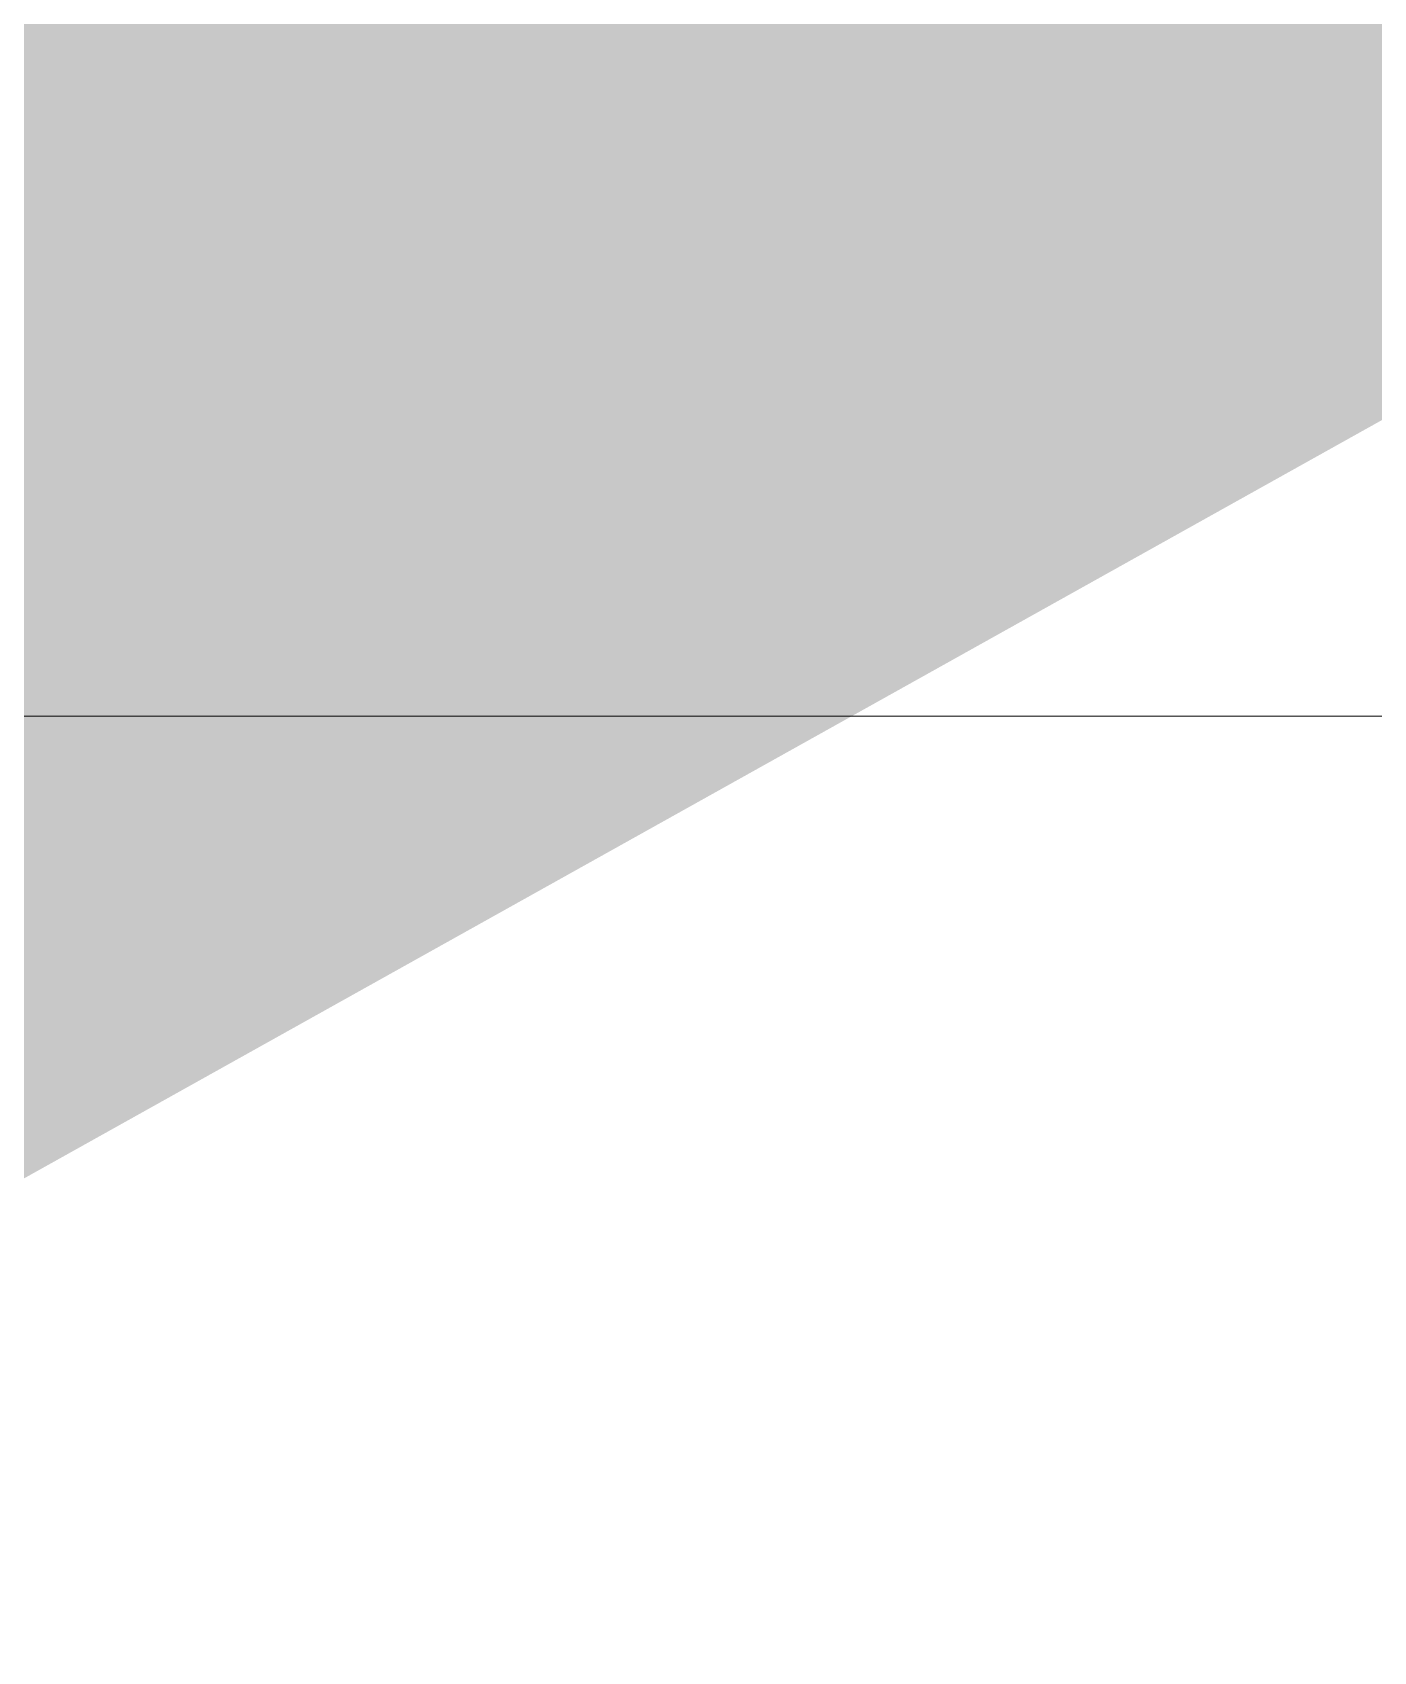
# Model space of a CAD drawing. Header units: millimetres. Extents: x 476643 to 477419, y 1110674 to 1111494.
# Drawn here: x 477099.93 to 477118.69, y 1111110.92 to 1111133.56 of the extents above; entities that cross this region are included whole.
import ezdxf

# ---------------------------------------------------------------- set-up
doc = ezdxf.new("R2010")
doc.units = ezdxf.units.MM
doc.header["$LTSCALE"] = 0.001
doc.header["$MEASUREMENT"] = 0
doc.linetypes.add('DASHDOTX2', pattern=[2, 1, -0.5, 0, -0.5])
doc.layers.add('H-Congtrinh', color=40, linetype='Continuous')
doc.layers.add('Net manh', color=252, linetype='Continuous')
doc.layers.add('LUOI', color=8, linetype='Continuous', lineweight=5)
doc.layers.add('Ranh theo QH', color=5, linetype='Continuous', lineweight=40)

msp = doc.modelspace()

# ---------------------------------------------------------------- hatches: boundary and pattern name
at = {"layer": 'H-Congtrinh', "lineweight": 35}
h = msp.add_hatch(dxfattribs=at)
h.set_pattern_fill('AR-HBONE', color=256, scale=0.5, style=0)
edge = h.paths.add_edge_path()
edge.add_line((477016.998, 1111074.146), (477012.923, 1111071.882))
edge.add_line((477012.923, 1111071.882), (477006.465, 1111083.507))
edge.add_line((477006.465, 1111083.507), (477006.702, 1111088.562))
edge.add_line((477006.702, 1111088.562), (477014.317, 1111096.81))
edge.add_line((477014.317, 1111096.81), (477137.383, 1111165.642))
edge.add_line((477137.383, 1111165.642), (477145.501, 1111166.68))
edge.add_line((477145.501, 1111166.68), (477153.917, 1111150.615))
edge.add_line((477153.917, 1111150.615), (477141.662, 1111143.771))
edge.add_line((477141.662, 1111143.771), (477139.068, 1111149.324))
edge.add_line((477139.068, 1111149.324), (477137.195, 1111152.73))
edge.add_line((477137.195, 1111152.73), (477130.42, 1111154.674))
edge.add_line((477130.42, 1111154.674), (477013.85, 1111089.569))
edge.add_line((477013.85, 1111089.569), (477011.992, 1111082.805))
edge.add_line((477011.992, 1111082.805), (477017.007, 1111074.151))
at = {"layer": 'Net manh', "lineweight": 35}
h = msp.add_hatch(dxfattribs=at)
h.set_pattern_fill('ESCHER', color=3, scale=5, style=0)
h.paths.add_polyline_path([(477091.71, 1111133.054), (477099.019, 1111119.955), (477141.662, 1111143.771), (477139.068, 1111149.324), (477137.195, 1111152.73), (477130.42, 1111154.674)])
h.paths.add_polyline_path([(477049.695, 1111092.408), (477042.381, 1111105.504), (477013.85, 1111089.569), (477011.992, 1111082.805), (477017.007, 1111074.151)])

# ---------------------------------------------------------------- linework, layer by layer
at = {"layer": 'LUOI'}
msp.add_line((477307.318, 1111124), (476643.658, 1111124), dxfattribs=at)
at = {"layer": 'Ranh theo QH', "color": 1, "linetype": 'DASHDOTX2', "lineweight": -2, "ltscale": 50, "const_width": 5, "flags": 128}
msp.add_lwpolyline([(477140.663, 1111175.284), (477033.325, 1111336.206), (476971.747, 1111303.743, 0.119976), (476960.382, 1111293.682), (476914.976, 1111228.264, -0.07519), (476902.91, 1111215.42), (476777.026, 1111115.837), (476929.132, 1110855.337), (477079.17, 1110942.944), (477006.529, 1111068.299), (477153.917, 1111150.615), (477151.558, 1111155.666), (477141.273, 1111174.37), (477140.663, 1111175.284)], format="xyb", dxfattribs=at)

doc.saveas('drawing.dxf')
